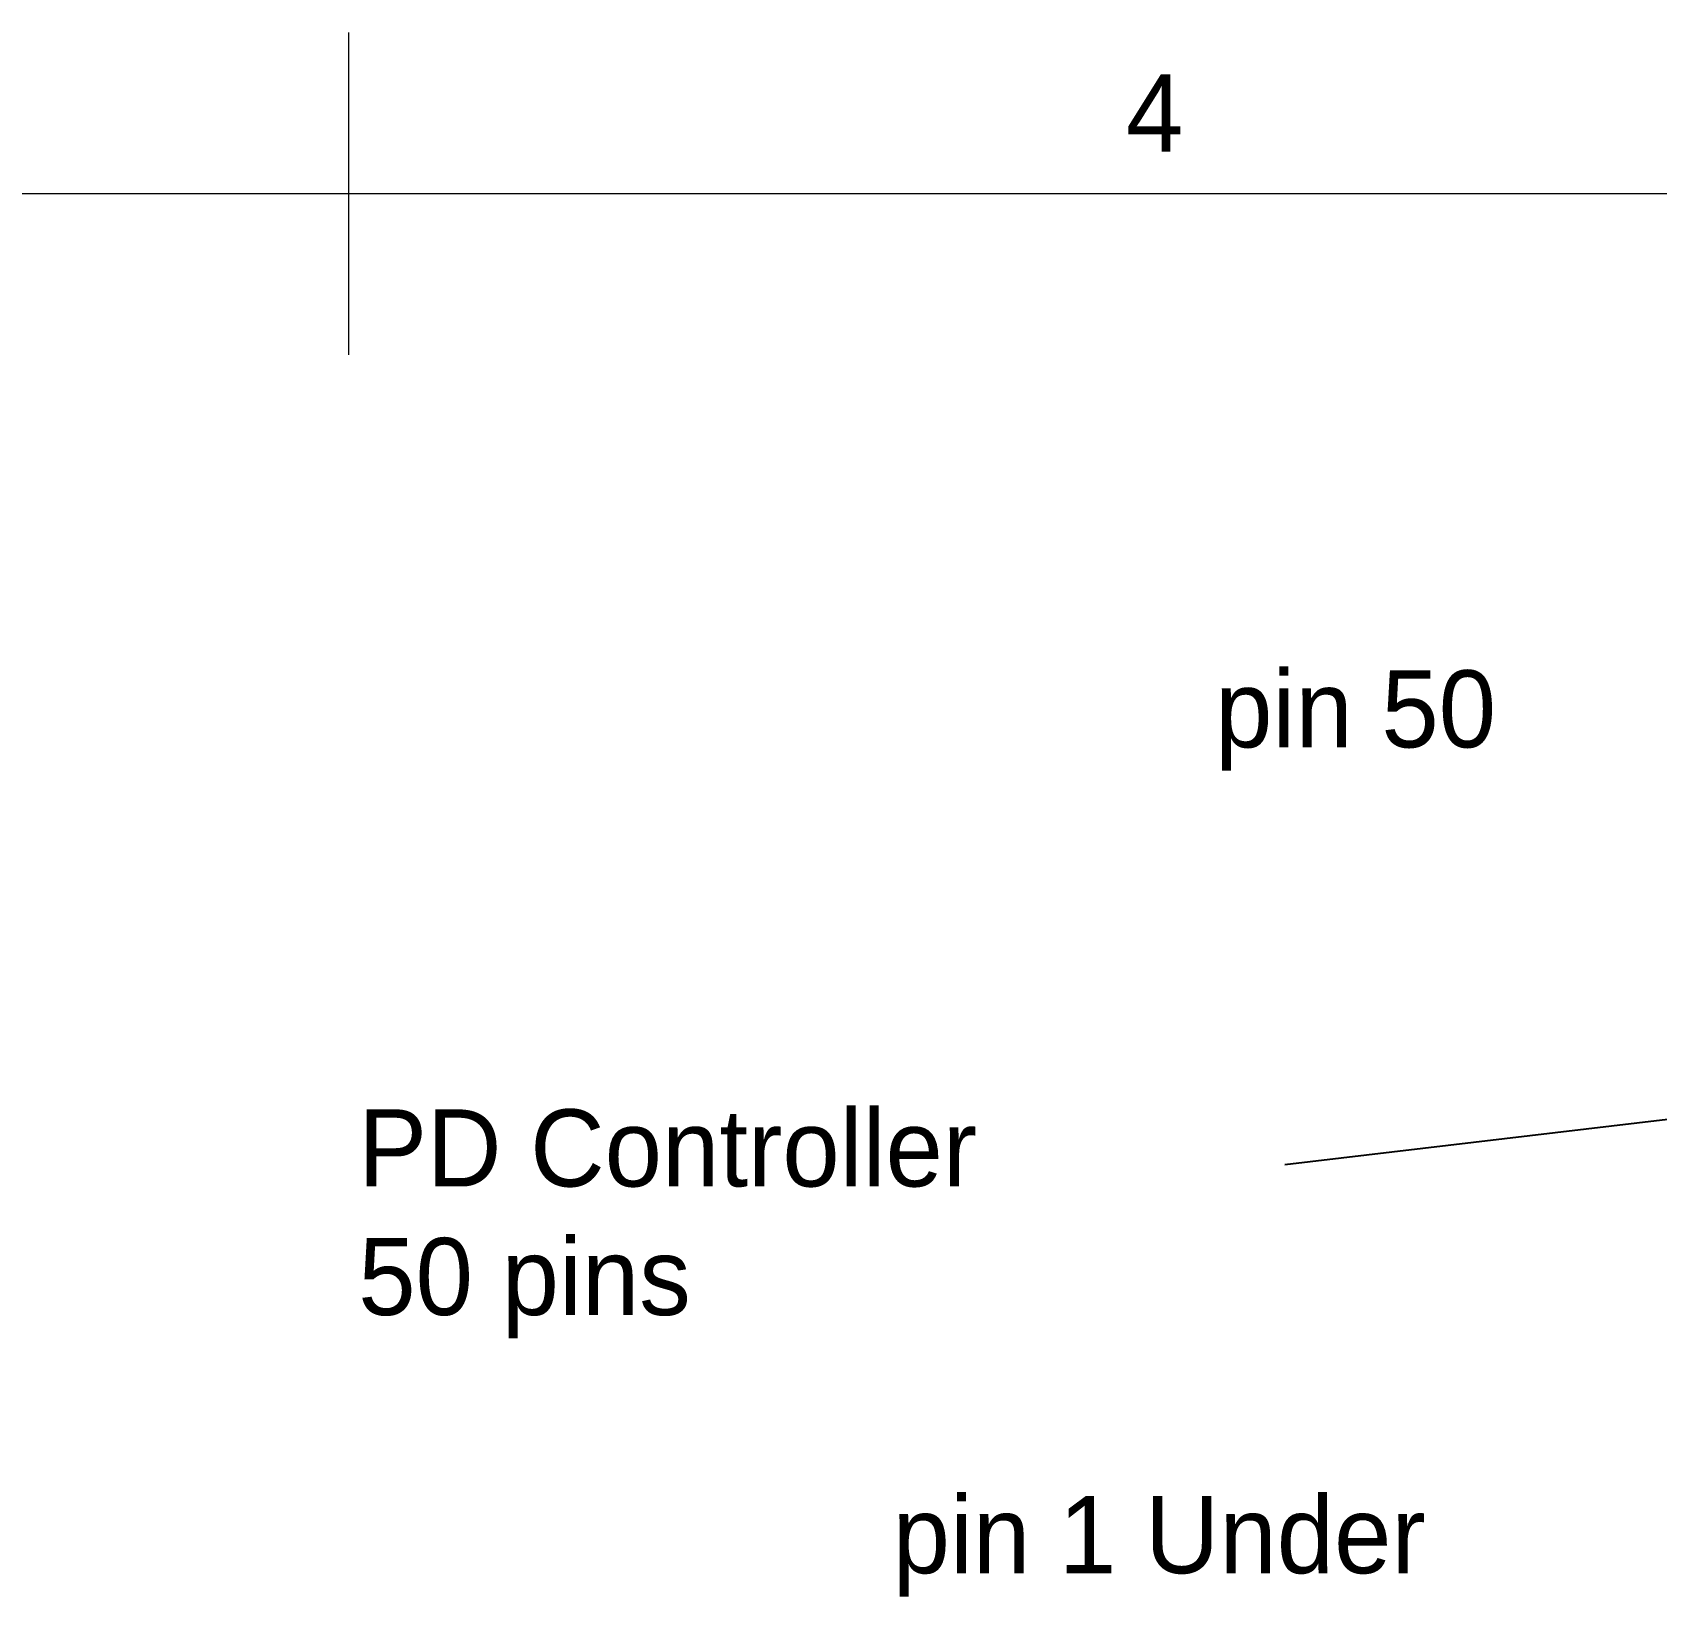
# Model space of a CAD drawing. Header units: millimetres. Extents: x 15 to 292, y 5 to 205.
# Drawn here: x 143.7 to 194.1, y 156.5 to 205 of the extents above; entities that cross this region are included whole.
import ezdxf

# ---------------------------------------------------------------- set-up
doc = ezdxf.new("R2010")
doc.units = ezdxf.units.MM
doc.layers.add('Annotations', color=7, linetype='Continuous')
doc.layers.add('Border', color=7, linetype='Continuous')
doc.styles.add('Shapr0', font='txt', dxfattribs={"height": 2.3925})
doc.dimstyles.new('ISO-25', dxfattribs={"dimtxt": 2.5, "dimasz": 2.5, "dimexe": 1.25, "dimexo": 0.625, "dimtad": 1, "dimtxsty": 'Standard', "dimcen": 2.5, "dimadec": 0, "dimazin": 0, "dimtfac": 1, "dimtmove": 0, "dimatfit": 3, "dimfxl": 1, "dimarcsym": 0})

msp = doc.modelspace()

# ---------------------------------------------------------------- linework, layer by layer
at = {"layer": 'Border', "linetype": 'Continuous', "lineweight": 15}
for p, q in [((153.5, 195), (153.5, 205)), ((287, 200), (20, 200))]:
    msp.add_line(p, q, dxfattribs=at)

# ---------------------------------------------------------------- texts
at = {"layer": 'Annotations', "linetype": 'Continuous', "lineweight": 15, "char_height": 1.79438, "width": 84.66672, "attachment_point": 4}
for s, insert in [('{\\fSF-Mono-Regular-Extended.ttf|b0|i0|c0|p0;\\H1.333333x;pin 50}', (180.379, 183.658)), ('{\\fSF-Mono-Regular-Extended.ttf|b0|i0|c0|p0;\\H1.333333x;PD Controller\\P50 pins}', (153.796, 168.044)), ('{\\fSF-Mono-Regular-Extended.ttf|b0|i0|c0|p0;\\H1.333333x;pin 1 Under}', (170.374, 158.041))]:
    msp.add_mtext(s, dxfattribs=dict(at, insert=insert))
at = {"layer": 'Border', "linetype": 'Continuous', "lineweight": 15, "insert": (178.5, 201.304), "char_height": 2.393, "width": 2.3925, "attachment_point": 8, "style": 'Shapr0'}
msp.add_mtext('4', dxfattribs=at)

# ---------------------------------------------------------------- leaders
at = {"layer": 'Annotations', "linetype": 'Continuous', "lineweight": 15}
msp.add_leader([(202.06, 172.19), (182.541, 169.871)], dimstyle='ISO-25', dxfattribs=at)

doc.saveas('drawing.dxf')
